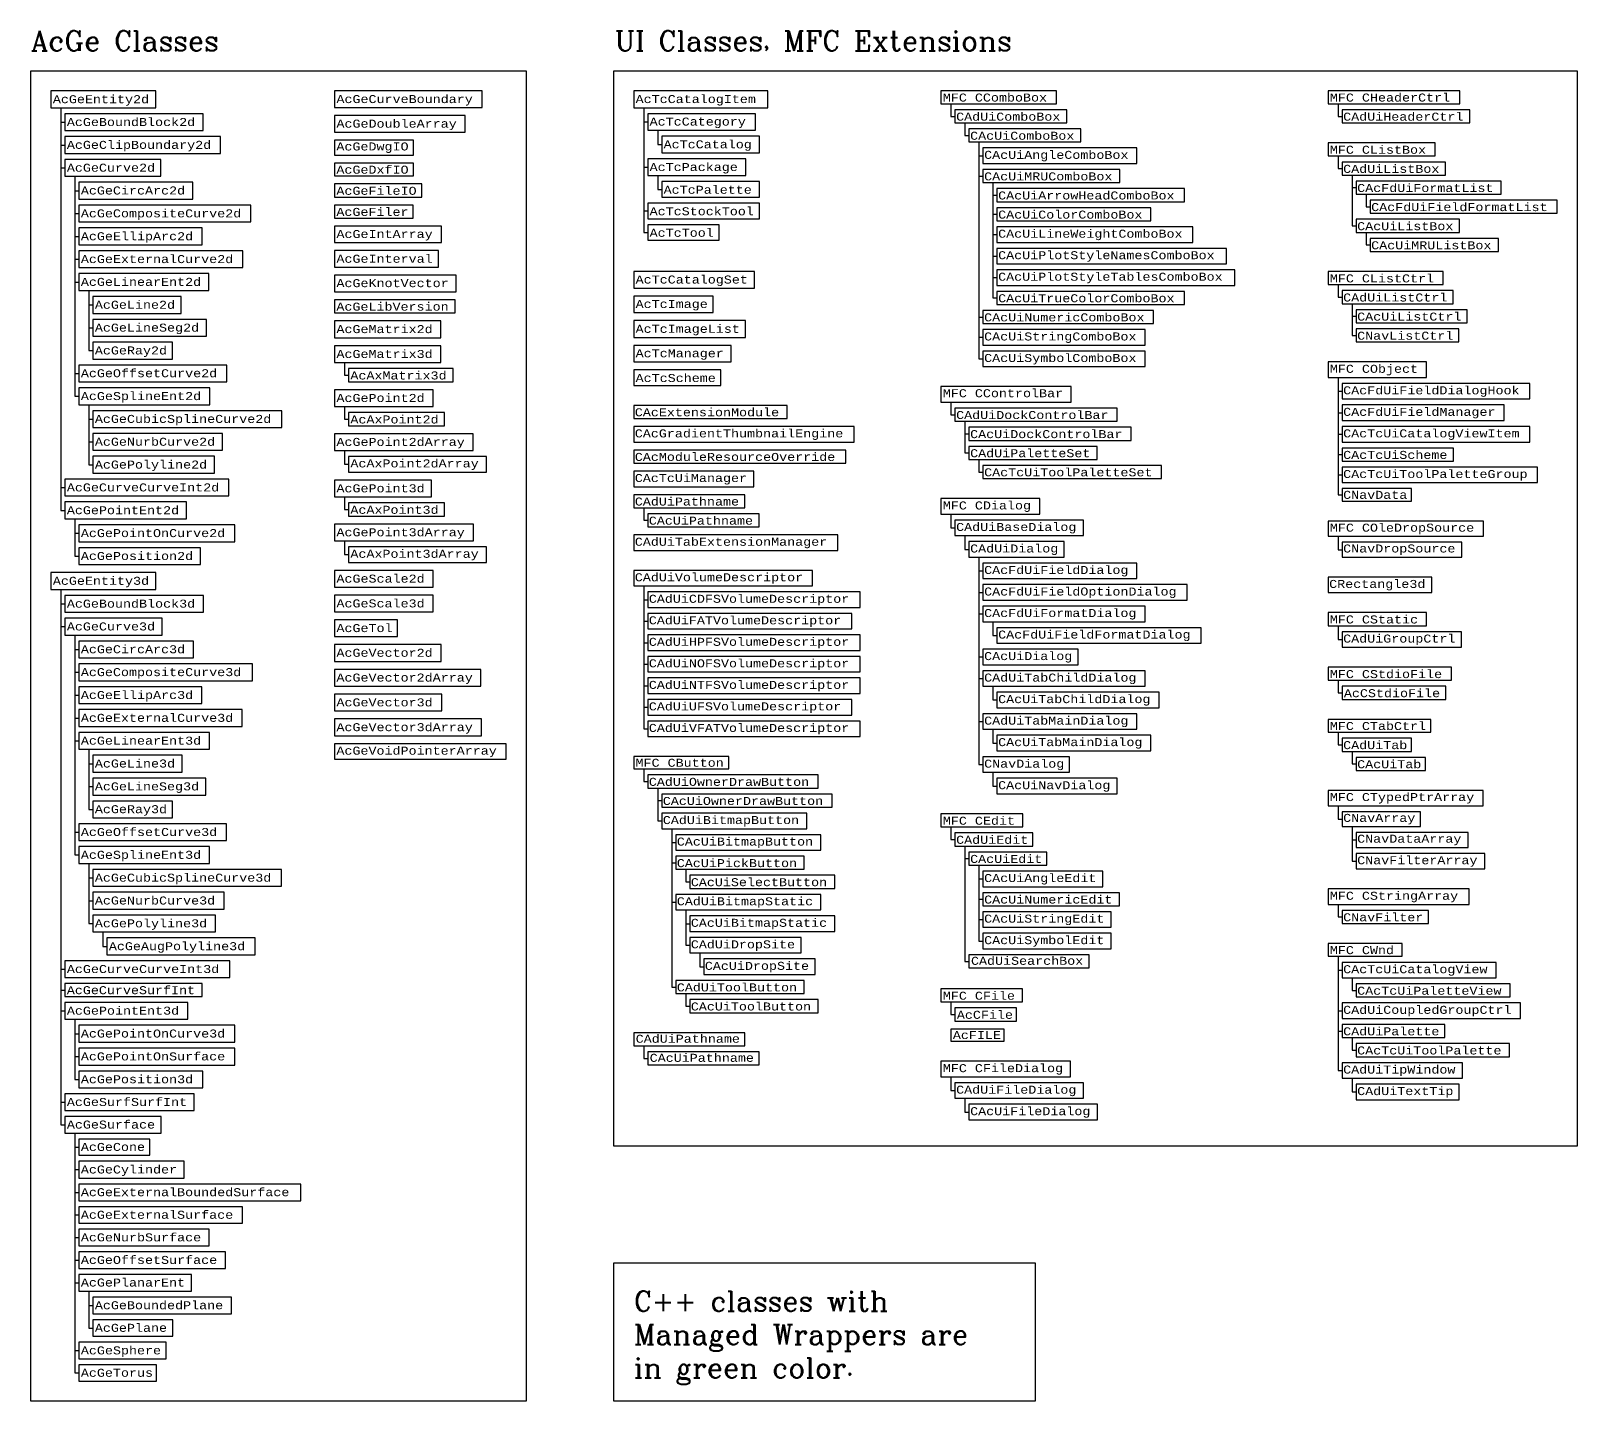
# Model space of a CAD drawing. Header units: inches. Extents: x 350 to 856, y -216 to 10.
# Drawn here: x 489.2 to 566.5, y -66.4 to 2.1 of the extents above; entities that cross this region are included whole.
import ezdxf

# ---------------------------------------------------------------- set-up
doc = ezdxf.new("R2010")
doc.units = ezdxf.units.IN
doc.header["$MEASUREMENT"] = 0
for name, color, linetype in [('Managed', 3, 'Continuous'), ('Raptor Unmanaged', 7, 'Continuous'), ('Unmanaged', 7, 'Continuous'), ('Unmanaged w Wrappers', 3, 'Continuous')]:
    doc.layers.add(name, color=color, linetype=linetype)
doc.styles.add('Headings', font='romanc.shx', dxfattribs={"height": 1})
doc.styles.add('Unmanaged', font='COUR.TTF', dxfattribs={"height": 0.2})

msp = doc.modelspace()

# ---------------------------------------------------------------- linework, layer by layer
for p, q in [((535.218, -1.54), (535.218, -2.168)), ((554.566, -1.54), (554.566, -2.168)), ((490.724, -1.743), (490.724, -21.862)), ((519.856, -1.736), (519.856, -7.97)), ((535.218, -2.168), (535.418, -2.168)), ((554.566, -2.168), (554.766, -2.168)), ((490.724, -2.462), (490.924, -2.462)), ((519.856, -2.448), (520.056, -2.448)), ((520.556, -2.861), (520.556, -3.579)), ((535.918, -2.495), (535.918, -3.122)), ((490.724, -3.603), (490.924, -3.603)), ((520.556, -3.579), (520.756, -3.579)), ((535.918, -3.122), (536.118, -3.122)), ((536.618, -3.45), (536.618, -14.288)), ((536.618, -4.137), (536.818, -4.137)), ((554.566, -4.15), (554.566, -4.777)), ((490.724, -4.743), (490.924, -4.743)), ((491.424, -5.163), (491.424, -16.156)), ((519.856, -4.715), (520.056, -4.715)), ((520.556, -5.132), (520.556, -5.82)), ((536.618, -5.152), (536.818, -5.152)), ((554.566, -4.777), (554.766, -4.777)), ((555.266, -5.104), (555.266, -7.641)), ((491.424, -5.884), (491.624, -5.884)), ((520.556, -5.82), (520.756, -5.82)), ((537.318, -5.48), (537.318, -11.243)), ((537.318, -6.107), (537.518, -6.107)), ((555.266, -5.732), (555.466, -5.732)), ((555.966, -6.059), (555.966, -6.687)), ((519.856, -6.895), (520.056, -6.895)), ((555.966, -6.687), (556.166, -6.687)), ((491.424, -7.027), (491.624, -7.027)), ((537.318, -7.062), (537.518, -7.062)), ((555.266, -7.641), (555.466, -7.641)), ((491.424, -8.17), (491.624, -8.17)), ((519.856, -7.97), (520.056, -7.97)), ((537.318, -8.077), (537.518, -8.077)), ((555.966, -7.969), (555.966, -8.596)), ((537.318, -9.152), (537.518, -9.152)), ((555.966, -8.596), (556.166, -8.596)), ((491.424, -9.31), (491.624, -9.31)), ((491.424, -10.451), (491.624, -10.451)), ((537.318, -10.228), (537.518, -10.228)), ((554.566, -10.578), (554.566, -11.205)), ((492.124, -10.872), (492.124, -13.877)), ((492.124, -11.594), (492.324, -11.594)), ((537.318, -11.243), (537.518, -11.243)), ((554.566, -11.205), (554.766, -11.205)), ((555.266, -11.533), (555.266, -13.115)), ((536.618, -12.197), (536.818, -12.197)), ((555.266, -12.16), (555.466, -12.16)), ((492.124, -12.736), (492.324, -12.736)), ((555.266, -13.115), (555.466, -13.115)), ((492.124, -13.877), (492.324, -13.877)), ((536.618, -13.212), (536.818, -13.212)), ((504.901, -14.475), (504.901, -15.102)), ((536.618, -14.288), (536.818, -14.288)), ((491.424, -15.016), (491.624, -15.016)), ((504.901, -15.102), (505.101, -15.102)), ((554.566, -15.217), (554.566, -21.084)), ((491.424, -16.156), (491.624, -16.156)), ((554.566, -15.905), (554.766, -15.905)), ((492.124, -16.578), (492.124, -19.581)), ((504.901, -16.672), (504.901, -17.299)), ((535.218, -16.451), (535.218, -17.078)), ((554.566, -16.981), (554.766, -16.981)), ((492.124, -17.299), (492.324, -17.299)), ((504.901, -17.299), (505.101, -17.299)), ((535.218, -17.078), (535.418, -17.078)), ((535.918, -17.406), (535.918, -18.988)), ((492.124, -18.44), (492.324, -18.44)), ((535.918, -18.033), (536.118, -18.033)), ((554.566, -18.056), (554.766, -18.056)), ((504.901, -18.87), (504.901, -19.557)), ((535.918, -18.988), (536.118, -18.988)), ((536.618, -19.315), (536.618, -19.942)), ((554.566, -19.071), (554.766, -19.071)), ((492.124, -19.581), (492.324, -19.581)), ((504.901, -19.557), (505.101, -19.557)), ((536.618, -19.942), (536.818, -19.942)), ((554.566, -20.086), (554.766, -20.086)), ((490.724, -20.721), (490.924, -20.721)), ((504.901, -21.188), (504.901, -21.815)), ((554.566, -21.084), (554.766, -21.084)), ((490.724, -21.862), (490.924, -21.862)), ((491.424, -22.283), (491.424, -24.147)), ((504.901, -21.815), (505.101, -21.815)), ((519.856, -21.729), (519.856, -22.357)), ((519.856, -22.357), (520.056, -22.357)), ((535.218, -22.045), (535.218, -22.733)), ((491.424, -23.005), (491.624, -23.005)), ((535.218, -22.733), (535.418, -22.733)), ((535.918, -23.121), (535.918, -23.808)), ((554.566, -23.155), (554.566, -23.826)), ((504.901, -23.385), (504.901, -24.073)), ((535.918, -23.808), (536.118, -23.808)), ((554.566, -23.826), (554.766, -23.826)), ((491.424, -24.147), (491.624, -24.147)), ((504.901, -24.073), (505.101, -24.073)), ((536.618, -24.196), (536.618, -34.562)), ((536.618, -24.884), (536.818, -24.884)), ((490.724, -25.811), (490.724, -52.563)), ((519.856, -25.635), (519.856, -32.775)), ((536.618, -25.959), (536.818, -25.959)), ((490.724, -26.531), (490.924, -26.531)), ((519.856, -26.323), (520.056, -26.323)), ((536.618, -27.034), (536.818, -27.034)), ((490.724, -27.669), (490.924, -27.669)), ((519.856, -27.398), (520.056, -27.398)), ((537.318, -27.422), (537.318, -28.11)), ((554.566, -27.622), (554.566, -28.31)), ((491.424, -28.089), (491.424, -39.082)), ((519.856, -28.473), (520.056, -28.473)), ((537.318, -28.11), (537.518, -28.11)), ((554.566, -28.31), (554.766, -28.31)), ((491.424, -28.81), (491.624, -28.81)), ((536.618, -29.185), (536.818, -29.185)), ((491.424, -29.953), (491.624, -29.953)), ((519.856, -29.549), (520.056, -29.549)), ((519.856, -30.624), (520.056, -30.624)), ((536.618, -30.261), (536.818, -30.261)), ((537.318, -30.648), (537.318, -31.336)), ((554.566, -30.353), (554.566, -30.98)), ((491.424, -31.096), (491.624, -31.096)), ((537.318, -31.336), (537.518, -31.336)), ((554.566, -30.98), (554.766, -30.98)), ((491.424, -32.236), (491.624, -32.236)), ((519.856, -31.699), (520.056, -31.699)), ((536.618, -32.411), (536.818, -32.411)), ((519.856, -32.775), (520.056, -32.775)), ((537.318, -32.799), (537.318, -33.487)), ((554.566, -32.948), (554.566, -33.575)), ((491.424, -33.377), (491.624, -33.377)), ((492.124, -33.798), (492.124, -36.803)), ((537.318, -33.487), (537.518, -33.487)), ((554.566, -33.575), (554.766, -33.575)), ((555.266, -33.902), (555.266, -34.53)), ((492.124, -34.52), (492.324, -34.52)), ((536.618, -34.562), (536.818, -34.562)), ((555.266, -34.53), (555.466, -34.53)), ((519.856, -34.783), (519.856, -35.41)), ((519.856, -35.41), (520.056, -35.41)), ((537.318, -34.95), (537.318, -35.637)), ((492.124, -35.662), (492.324, -35.662)), ((520.556, -35.738), (520.556, -37.38)), ((537.318, -35.637), (537.518, -35.637)), ((492.124, -36.803), (492.324, -36.803)), ((520.556, -36.365), (520.756, -36.365)), ((554.566, -36.618), (554.566, -37.289)), ((554.566, -36.618), (554.566, -37.289)), ((520.556, -37.38), (520.756, -37.38)), ((521.256, -37.768), (521.256, -45.682)), ((535.218, -37.68), (535.218, -38.307)), ((554.566, -37.289), (554.766, -37.289)), ((554.566, -37.289), (554.766, -37.289)), ((555.266, -37.659), (555.266, -39.388)), ((555.266, -37.659), (555.266, -39.388)), ((491.424, -37.942), (491.624, -37.942)), ((521.256, -38.456), (521.456, -38.456)), ((535.218, -38.307), (535.418, -38.307)), ((535.918, -38.635), (535.918, -44.397)), ((555.266, -38.33), (555.466, -38.33)), ((555.266, -38.33), (555.466, -38.33)), ((491.424, -39.082), (491.624, -39.082)), ((535.918, -39.262), (536.118, -39.262)), ((555.266, -39.388), (555.466, -39.388)), ((555.266, -39.388), (555.466, -39.388)), ((492.124, -39.504), (492.124, -42.506)), ((521.256, -39.471), (521.456, -39.471)), ((521.956, -39.798), (521.956, -40.425)), ((536.618, -39.589), (536.618, -43.382)), ((492.124, -40.225), (492.324, -40.225)), ((521.956, -40.425), (522.156, -40.425)), ((536.618, -40.277), (536.818, -40.277)), ((492.124, -41.366), (492.324, -41.366)), ((521.256, -41.44), (521.456, -41.44)), ((536.618, -41.292), (536.818, -41.292)), ((554.566, -41.551), (554.566, -42.178)), ((492.124, -42.506), (492.324, -42.506)), ((521.956, -41.828), (521.956, -43.591)), ((536.618, -42.307), (536.818, -42.307)), ((554.566, -42.178), (554.766, -42.178)), ((492.824, -42.928), (492.824, -43.649)), ((521.956, -42.516), (522.156, -42.516)), ((492.824, -43.649), (493.024, -43.649)), ((521.956, -43.591), (522.156, -43.591)), ((522.656, -43.979), (522.656, -44.666)), ((536.618, -43.382), (536.818, -43.382)), ((490.724, -44.79), (490.924, -44.79)), ((522.656, -44.666), (522.856, -44.666)), ((535.918, -44.397), (536.118, -44.397)), ((554.566, -44.146), (554.566, -49.849)), ((554.566, -44.834), (554.766, -44.834)), ((555.266, -45.222), (555.266, -45.849)), ((490.724, -45.829), (490.924, -45.829)), ((521.256, -45.682), (521.456, -45.682)), ((521.956, -46.009), (521.956, -46.636)), ((555.266, -45.849), (555.466, -45.849)), ((490.724, -46.871), (490.924, -46.871)), ((521.956, -46.636), (522.156, -46.636)), ((535.218, -46.425), (535.218, -47.052)), ((535.218, -47.052), (535.418, -47.052)), ((554.566, -46.864), (554.766, -46.864)), ((491.424, -47.292), (491.424, -50.299)), ((554.566, -47.879), (554.766, -47.879)), ((491.424, -48.014), (491.624, -48.014)), ((519.856, -48.618), (519.856, -49.246)), ((555.266, -48.206), (555.266, -48.834)), ((491.424, -49.156), (491.624, -49.156)), ((519.856, -49.246), (520.056, -49.246)), ((555.266, -48.834), (555.466, -48.834)), ((535.218, -50.166), (535.218, -50.854)), ((554.566, -49.849), (554.766, -49.849)), ((555.266, -50.236), (555.266, -50.924)), ((491.424, -50.299), (491.624, -50.299)), ((535.218, -50.854), (535.418, -50.854)), ((555.266, -50.924), (555.466, -50.924)), ((490.724, -51.435), (490.924, -51.435)), ((535.918, -51.242), (535.918, -51.929)), ((535.918, -51.929), (536.118, -51.929)), ((490.724, -52.563), (490.924, -52.563)), ((491.424, -52.977), (491.424, -64.967)), ((491.424, -53.682), (491.624, -53.682)), ((491.424, -54.807), (491.624, -54.807)), ((491.424, -55.943), (491.624, -55.943)), ((491.424, -57.071), (491.624, -57.071)), ((491.424, -58.199), (491.624, -58.199)), ((491.424, -59.328), (491.624, -59.328)), ((491.424, -60.46), (491.624, -60.46)), ((492.124, -60.878), (492.124, -62.72)), ((492.124, -61.592), (492.324, -61.592)), ((492.124, -62.72), (492.324, -62.72)), ((491.424, -63.849), (491.624, -63.849)), ((491.424, -64.967), (491.624, -64.967))]:
    msp.add_line(p, q)
for points in [[(489.224, 0.1), (513.98, 0.1), (513.98, -66.371), (489.224, -66.371)], [(518.356, 0.1), (566.517, 0.1), (566.517, -53.63), (518.356, -53.63)], [(490.224, -0.9), (490.224, -1.743), (495.463, -1.743), (495.463, -0.9)], [(504.401, -0.9), (504.401, -1.728), (511.776, -1.728), (511.776, -0.9)], [(519.356, -0.9), (519.356, -1.736), (526.06, -1.736), (526.06, -0.9)], [(534.718, -0.9), (534.718, -1.54), (540.499, -1.54), (540.499, -0.9)], [(554.066, -0.9), (554.066, -1.54), (560.658, -1.54), (560.658, -0.9)], [(490.924, -2.043), (490.924, -2.881), (497.84, -2.881), (497.84, -2.043)], [(504.401, -2.128), (504.401, -2.964), (510.93, -2.964), (510.93, -2.128)], [(520.056, -2.036), (520.056, -2.861), (525.45, -2.861), (525.45, -2.036)], [(535.418, -1.84), (535.418, -2.495), (541.003, -2.495), (541.003, -1.84)], [(554.766, -1.84), (554.766, -2.495), (561.162, -2.495), (561.162, -1.84)], [(536.118, -2.795), (536.118, -3.45), (541.703, -3.45), (541.703, -2.795)], [(490.924, -3.181), (490.924, -4.024), (498.707, -4.024), (498.707, -3.181)], [(504.401, -3.364), (504.401, -4.105), (508.342, -4.105), (508.342, -3.364)], [(520.756, -3.161), (520.756, -3.997), (525.638, -3.997), (525.638, -3.161)], [(536.818, -3.75), (536.818, -4.525), (544.504, -4.525), (544.504, -3.75)], [(554.066, -3.495), (554.066, -4.15), (559.427, -4.15), (559.427, -3.495)], [(490.924, -4.324), (490.924, -5.163), (495.717, -5.163), (495.717, -4.324)], [(504.401, -4.505), (504.401, -5.145), (508.342, -5.145), (508.342, -4.505)], [(520.056, -4.297), (520.056, -5.132), (524.963, -5.132), (524.963, -4.297)], [(554.766, -4.45), (554.766, -5.104), (559.931, -5.104), (559.931, -4.45)], [(536.818, -4.825), (536.818, -5.48), (543.663, -5.48), (543.663, -4.825)], [(555.466, -5.404), (555.466, -6.059), (562.716, -6.059), (562.716, -5.404)], [(491.624, -5.463), (491.624, -6.305), (497.323, -6.305), (497.323, -5.463)], [(504.401, -5.545), (504.401, -6.2), (508.762, -6.2), (508.762, -5.545)], [(520.756, -5.432), (520.756, -6.208), (525.638, -6.208), (525.638, -5.432)], [(537.518, -5.78), (537.518, -6.435), (546.884, -6.435), (546.884, -5.78)], [(491.624, -6.605), (491.624, -7.448), (500.218, -7.448), (500.218, -6.605)], [(504.401, -6.6), (504.401, -7.255), (508.337, -7.255), (508.337, -6.6)], [(520.056, -6.508), (520.056, -7.283), (525.638, -7.283), (525.638, -6.508)], [(537.518, -6.735), (537.518, -7.389), (545.204, -7.389), (545.204, -6.735)], [(556.166, -6.359), (556.166, -7.014), (565.517, -7.014), (565.517, -6.359)], [(504.401, -7.655), (504.401, -8.481), (509.746, -8.481), (509.746, -7.655)], [(520.056, -7.583), (520.056, -8.358), (523.628, -8.358), (523.628, -7.583)], [(537.518, -7.689), (537.518, -8.465), (547.305, -8.465), (547.305, -7.689)], [(555.466, -7.314), (555.466, -7.969), (560.631, -7.969), (560.631, -7.314)], [(491.624, -7.748), (491.624, -8.591), (497.777, -8.591), (497.777, -7.748)], [(556.166, -8.269), (556.166, -8.923), (562.592, -8.923), (562.592, -8.269)], [(491.624, -8.891), (491.624, -9.73), (499.816, -9.73), (499.816, -8.891)], [(504.401, -8.881), (504.401, -9.709), (509.602, -9.709), (509.602, -8.881)], [(537.518, -8.765), (537.518, -9.54), (548.985, -9.54), (548.985, -8.765)], [(491.624, -10.03), (491.624, -10.872), (498.117, -10.872), (498.117, -10.03)], [(519.356, -9.919), (519.356, -10.755), (525.391, -10.755), (525.391, -9.919)], [(537.518, -9.84), (537.518, -10.615), (549.405, -10.615), (549.405, -9.84)], [(554.066, -9.923), (554.066, -10.578), (559.818, -10.578), (559.818, -9.923)], [(504.401, -10.109), (504.401, -10.935), (510.479, -10.935), (510.479, -10.109)], [(492.324, -11.172), (492.324, -12.015), (496.735, -12.015), (496.735, -11.172)], [(504.401, -11.335), (504.401, -11.989), (510.437, -11.989), (510.437, -11.335)], [(519.356, -11.155), (519.356, -11.976), (523.335, -11.976), (523.335, -11.155)], [(537.518, -10.915), (537.518, -11.57), (546.884, -11.57), (546.884, -10.915)], [(554.766, -10.878), (554.766, -11.533), (560.322, -11.533), (560.322, -10.878)], [(492.324, -12.315), (492.324, -13.158), (498.005, -13.158), (498.005, -12.315)], [(536.818, -11.87), (536.818, -12.525), (545.344, -12.525), (545.344, -11.87)], [(555.466, -11.833), (555.466, -12.487), (561.022, -12.487), (561.022, -11.833)], [(504.401, -12.389), (504.401, -13.232), (509.724, -13.232), (509.724, -12.389)], [(519.356, -12.376), (519.356, -13.218), (524.953, -13.218), (524.953, -12.376)], [(536.818, -12.825), (536.818, -13.6), (544.924, -13.6), (544.924, -12.825)], [(555.466, -12.787), (555.466, -13.442), (560.602, -13.442), (560.602, -12.787)], [(492.324, -13.458), (492.324, -14.296), (496.295, -14.296), (496.295, -13.458)], [(504.401, -13.632), (504.401, -14.475), (509.724, -14.475), (509.724, -13.632)], [(519.356, -13.618), (519.356, -14.439), (524.222, -14.439), (524.222, -13.618)], [(536.818, -13.9), (536.818, -14.676), (544.924, -14.676), (544.924, -13.9)], [(491.624, -14.596), (491.624, -15.435), (499.011, -15.435), (499.011, -14.596)], [(554.066, -14.442), (554.066, -15.217), (558.991, -15.217), (558.991, -14.442)], [(505.101, -14.775), (505.101, -15.429), (510.326, -15.429), (510.326, -14.775)], [(519.356, -14.839), (519.356, -15.615), (523.72, -15.615), (523.72, -14.839)], [(491.624, -15.735), (491.624, -16.578), (498.171, -16.578), (498.171, -15.735)], [(504.401, -15.829), (504.401, -16.672), (509.328, -16.672), (509.328, -15.829)], [(534.718, -15.676), (534.718, -16.451), (541.227, -16.451), (541.227, -15.676)], [(554.766, -15.517), (554.766, -16.293), (564.147, -16.293), (564.147, -15.517)], [(492.324, -16.878), (492.324, -17.721), (501.774, -17.721), (501.774, -16.878)], [(505.101, -16.972), (505.101, -17.627), (509.905, -17.627), (509.905, -16.972)], [(519.356, -16.615), (519.356, -17.269), (527.021, -17.269), (527.021, -16.615)], [(535.418, -16.751), (535.418, -17.406), (543.518, -17.406), (543.518, -16.751)], [(554.766, -16.593), (554.766, -17.368), (562.867, -17.368), (562.867, -16.593)], [(519.356, -17.669), (519.356, -18.445), (530.383, -18.445), (530.383, -17.669)], [(536.118, -17.706), (536.118, -18.36), (544.218, -18.36), (544.218, -17.706)], [(554.766, -17.668), (554.766, -18.444), (564.162, -18.444), (564.162, -17.668)], [(492.324, -18.021), (492.324, -18.859), (498.806, -18.859), (498.806, -18.021)], [(504.401, -18.027), (504.401, -18.87), (511.337, -18.87), (511.337, -18.027)], [(492.324, -19.159), (492.324, -20.002), (498.406, -20.002), (498.406, -19.159)], [(505.101, -19.17), (505.101, -19.945), (512, -19.945), (512, -19.17)], [(519.356, -18.845), (519.356, -19.499), (529.963, -19.499), (529.963, -18.845)], [(536.118, -18.66), (536.118, -19.315), (542.527, -19.315), (542.527, -18.66)], [(554.766, -18.744), (554.766, -19.398), (560.331, -19.398), (560.331, -18.744)], [(519.356, -19.899), (519.356, -20.675), (525.355, -20.675), (525.355, -19.899)], [(536.818, -19.615), (536.818, -20.27), (545.748, -20.27), (545.748, -19.615)], [(554.766, -19.698), (554.766, -20.474), (564.546, -20.474), (564.546, -19.698)], [(490.924, -20.302), (490.924, -21.141), (499.115, -21.141), (499.115, -20.302)], [(504.401, -20.345), (504.401, -21.188), (509.257, -21.188), (509.257, -20.345)], [(554.766, -20.774), (554.766, -21.394), (558.243, -21.394), (558.243, -20.774)], [(490.924, -21.441), (490.924, -22.283), (497.005, -22.283), (497.005, -21.441)], [(505.101, -21.488), (505.101, -22.142), (509.905, -22.142), (509.905, -21.488)], [(519.356, -21.075), (519.356, -21.729), (524.921, -21.729), (524.921, -21.075)], [(534.718, -21.27), (534.718, -22.045), (539.666, -22.045), (539.666, -21.27)], [(520.056, -22.029), (520.056, -22.684), (525.621, -22.684), (525.621, -22.029)], [(535.418, -22.345), (535.418, -23.121), (541.85, -23.121), (541.85, -22.345)], [(554.066, -22.394), (554.066, -23.155), (561.831, -23.155), (561.831, -22.394)], [(491.624, -22.583), (491.624, -23.426), (499.423, -23.426), (499.423, -22.583)], [(504.401, -22.542), (504.401, -23.385), (511.343, -23.385), (511.343, -22.542)], [(519.356, -23.084), (519.356, -23.859), (529.557, -23.859), (529.557, -23.084)], [(491.624, -23.726), (491.624, -24.569), (497.696, -24.569), (497.696, -23.726)], [(505.101, -23.685), (505.101, -24.461), (512, -24.461), (512, -23.685)], [(536.118, -23.421), (536.118, -24.196), (540.869, -24.196), (540.869, -23.421)], [(554.766, -23.455), (554.766, -24.196), (560.751, -24.196), (560.751, -23.455)], [(536.818, -24.496), (536.818, -25.271), (544.511, -25.271), (544.511, -24.496)], [(490.224, -24.969), (490.224, -25.811), (495.466, -25.811), (495.466, -24.969)], [(504.401, -24.861), (504.401, -25.699), (509.333, -25.699), (509.333, -24.861)], [(519.356, -24.859), (519.356, -25.635), (528.297, -25.635), (528.297, -24.859)], [(554.066, -25.196), (554.066, -25.968), (559.253, -25.968), (559.253, -25.196)], [(490.924, -26.111), (490.924, -26.95), (497.854, -26.95), (497.854, -26.111)], [(504.401, -26.099), (504.401, -26.938), (509.333, -26.938), (509.333, -26.099)], [(520.056, -25.935), (520.056, -26.71), (530.677, -26.71), (530.677, -25.935)], [(536.818, -25.571), (536.818, -26.347), (547.032, -26.347), (547.032, -25.571)], [(520.056, -27.01), (520.056, -27.786), (530.257, -27.786), (530.257, -27.01)], [(536.818, -26.647), (536.818, -27.422), (544.931, -27.422), (544.931, -26.647)], [(554.066, -26.968), (554.066, -27.622), (558.996, -27.622), (558.996, -26.968)], [(490.924, -27.25), (490.924, -28.089), (495.782, -28.089), (495.782, -27.25)], [(504.401, -27.338), (504.401, -28.166), (507.557, -28.166), (507.557, -27.338)], [(537.518, -27.722), (537.518, -28.497), (547.732, -28.497), (547.732, -27.722)], [(491.624, -28.389), (491.624, -29.231), (497.35, -29.231), (497.35, -28.389)], [(504.401, -28.566), (504.401, -29.405), (509.738, -29.405), (509.738, -28.566)], [(520.056, -28.086), (520.056, -28.861), (530.677, -28.861), (530.677, -28.086)], [(554.766, -27.922), (554.766, -28.698), (560.742, -28.698), (560.742, -27.922)], [(520.056, -29.161), (520.056, -29.936), (530.677, -29.936), (530.677, -29.161)], [(536.818, -28.797), (536.818, -29.573), (541.569, -29.573), (541.569, -28.797)], [(491.624, -29.531), (491.624, -30.374), (500.3, -30.374), (500.3, -29.531)], [(504.401, -29.805), (504.401, -30.645), (511.712, -30.645), (511.712, -29.805)], [(536.818, -29.873), (536.818, -30.648), (544.931, -30.648), (544.931, -29.873)], [(554.066, -29.698), (554.066, -30.353), (560.247, -30.353), (560.247, -29.698)], [(491.624, -30.674), (491.624, -31.517), (497.771, -31.517), (497.771, -30.674)], [(520.056, -30.236), (520.056, -31.012), (530.677, -31.012), (530.677, -30.236)], [(554.766, -30.653), (554.766, -31.307), (559.948, -31.307), (559.948, -30.653)], [(504.401, -31.045), (504.401, -31.884), (509.768, -31.884), (509.768, -31.045)], [(520.056, -31.312), (520.056, -32.087), (530.257, -32.087), (530.257, -31.312)], [(537.518, -30.948), (537.518, -31.724), (545.631, -31.724), (545.631, -30.948)], [(491.624, -31.817), (491.624, -32.656), (499.788, -32.656), (499.788, -31.817)], [(504.401, -32.284), (504.401, -33.125), (511.741, -33.125), (511.741, -32.284)], [(520.056, -32.387), (520.056, -33.163), (530.677, -33.163), (530.677, -32.387)], [(536.818, -32.024), (536.818, -32.799), (544.511, -32.799), (544.511, -32.024)], [(554.066, -32.307), (554.066, -32.948), (559.213, -32.948), (559.213, -32.307)], [(491.624, -32.956), (491.624, -33.798), (498.154, -33.798), (498.154, -32.956)], [(537.518, -33.099), (537.518, -33.874), (545.211, -33.874), (545.211, -33.099)], [(504.401, -33.525), (504.401, -34.3), (512.98, -34.3), (512.98, -33.525)], [(554.766, -33.248), (554.766, -33.902), (558.244, -33.902), (558.244, -33.248)], [(492.324, -34.098), (492.324, -34.941), (496.781, -34.941), (496.781, -34.098)], [(519.356, -34.163), (519.356, -34.783), (524.105, -34.783), (524.105, -34.163)], [(536.818, -34.174), (536.818, -34.95), (541.149, -34.95), (541.149, -34.174)], [(555.466, -34.202), (555.466, -34.857), (558.944, -34.857), (558.944, -34.202)], [(492.324, -35.241), (492.324, -36.084), (497.976, -36.084), (497.976, -35.241)], [(520.056, -35.083), (520.056, -35.738), (528.575, -35.738), (528.575, -35.083)], [(537.518, -35.25), (537.518, -36.025), (543.53, -36.025), (543.53, -35.25)], [(520.756, -36.038), (520.756, -36.692), (529.275, -36.692), (529.275, -36.038)], [(554.066, -35.857), (554.066, -36.618), (561.818, -36.618), (561.818, -35.857)], [(554.066, -35.857), (554.066, -36.618), (561.818, -36.618), (561.818, -35.857)], [(492.324, -36.384), (492.324, -37.222), (496.296, -37.222), (496.296, -36.384)], [(520.756, -36.992), (520.756, -37.768), (528.015, -37.768), (528.015, -36.992)], [(534.718, -37.025), (534.718, -37.68), (538.802, -37.68), (538.802, -37.025)], [(554.766, -36.918), (554.766, -37.659), (558.686, -37.659), (558.686, -36.918)], [(554.766, -36.918), (554.766, -37.659), (558.686, -37.659), (558.686, -36.918)], [(491.624, -37.522), (491.624, -38.361), (499.003, -38.361), (499.003, -37.522)], [(521.456, -38.068), (521.456, -38.843), (528.715, -38.843), (528.715, -38.068)], [(535.418, -37.98), (535.418, -38.635), (539.306, -38.635), (539.306, -37.98)], [(555.466, -37.959), (555.466, -38.7), (561.067, -38.7), (561.067, -37.959)], [(555.466, -37.959), (555.466, -38.7), (561.067, -38.7), (561.067, -37.959)], [(491.624, -38.661), (491.624, -39.504), (498.145, -39.504), (498.145, -38.661)], [(521.456, -39.143), (521.456, -39.798), (527.875, -39.798), (527.875, -39.143)], [(536.118, -38.935), (536.118, -39.589), (540.006, -39.589), (540.006, -38.935)], [(555.466, -39), (555.466, -39.776), (561.907, -39.776), (561.907, -39)], [(555.466, -39), (555.466, -39.776), (561.907, -39.776), (561.907, -39)], [(492.324, -39.804), (492.324, -40.646), (501.758, -40.646), (501.758, -39.804)], [(522.156, -40.098), (522.156, -40.753), (529.415, -40.753), (529.415, -40.098)], [(536.818, -39.889), (536.818, -40.665), (542.807, -40.665), (542.807, -39.889)], [(492.324, -40.946), (492.324, -41.785), (498.883, -41.785), (498.883, -40.946)], [(536.818, -40.965), (536.818, -41.619), (543.647, -41.619), (543.647, -40.965)], [(554.066, -40.776), (554.066, -41.551), (561.124, -41.551), (561.124, -40.776)], [(521.456, -41.053), (521.456, -41.828), (528.711, -41.828), (528.711, -41.053)], [(492.324, -42.085), (492.324, -42.928), (498.444, -42.928), (498.444, -42.085)], [(522.156, -42.128), (522.156, -42.903), (529.411, -42.903), (529.411, -42.128)], [(536.818, -41.919), (536.818, -42.695), (543.227, -42.695), (543.227, -41.919)], [(554.766, -41.851), (554.766, -42.506), (559.085, -42.506), (559.085, -41.851)], [(493.024, -43.228), (493.024, -44.071), (500.442, -44.071), (500.442, -43.228)], [(522.156, -43.203), (522.156, -43.979), (527.721, -43.979), (527.721, -43.203)], [(536.818, -42.995), (536.818, -43.77), (543.227, -43.77), (543.227, -42.995)], [(554.066, -43.506), (554.066, -44.146), (557.769, -44.146), (557.769, -43.506)], [(490.924, -44.371), (490.924, -45.209), (499.172, -45.209), (499.172, -44.371)], [(522.856, -44.279), (522.856, -45.054), (528.421, -45.054), (528.421, -44.279)], [(536.118, -44.07), (536.118, -44.725), (542.123, -44.725), (542.123, -44.07)], [(554.766, -44.446), (554.766, -45.222), (562.466, -45.222), (562.466, -44.446)], [(490.924, -45.509), (490.924, -46.15), (497.791, -46.15), (497.791, -45.509)], [(521.456, -45.354), (521.456, -46.009), (527.875, -46.009), (527.875, -45.354)], [(555.466, -45.522), (555.466, -46.176), (563.166, -46.176), (563.166, -45.522)], [(522.156, -46.309), (522.156, -46.964), (528.575, -46.964), (528.575, -46.309)], [(534.718, -45.77), (534.718, -46.425), (538.798, -46.425), (538.798, -45.77)], [(490.924, -46.45), (490.924, -47.292), (497.07, -47.292), (497.07, -46.45)], [(535.418, -46.725), (535.418, -47.379), (538.499, -47.379), (538.499, -46.725)], [(554.766, -46.476), (554.766, -47.252), (563.683, -47.252), (563.683, -46.476)], [(491.624, -47.592), (491.624, -48.435), (499.422, -48.435), (499.422, -47.592)], [(535.218, -47.779), (535.218, -48.391), (537.879, -48.391), (537.879, -47.779)], [(554.766, -47.552), (554.766, -48.206), (559.911, -48.206), (559.911, -47.552)], [(519.356, -47.964), (519.356, -48.618), (524.921, -48.618), (524.921, -47.964)], [(555.466, -48.506), (555.466, -49.161), (563.132, -49.161), (563.132, -48.506)], [(491.624, -48.735), (491.624, -49.578), (499.413, -49.578), (499.413, -48.735)], [(520.056, -48.918), (520.056, -49.573), (525.621, -49.573), (525.621, -48.918)], [(534.718, -49.391), (534.718, -50.166), (541.197, -50.166), (541.197, -49.391)], [(554.766, -49.461), (554.766, -50.236), (560.786, -50.236), (560.786, -49.461)], [(491.624, -49.878), (491.624, -50.721), (497.826, -50.721), (497.826, -49.878)], [(535.418, -50.466), (535.418, -51.242), (541.85, -51.242), (541.85, -50.466)], [(555.466, -50.536), (555.466, -51.312), (560.625, -51.312), (560.625, -50.536)], [(490.924, -51.021), (490.924, -51.849), (497.387, -51.849), (497.387, -51.021)], [(536.118, -51.542), (536.118, -52.317), (542.55, -52.317), (542.55, -51.542)], [(490.924, -52.149), (490.924, -52.977), (495.734, -52.977), (495.734, -52.149)], [(491.624, -53.277), (491.624, -54.086), (495.164, -54.086), (495.164, -53.277)], [(491.624, -54.386), (491.624, -55.229), (496.891, -55.229), (496.891, -54.386)], [(491.624, -55.529), (491.624, -56.357), (502.71, -56.357), (502.71, -55.529)], [(491.624, -56.657), (491.624, -57.485), (499.797, -57.485), (499.797, -56.657)], [(491.624, -57.785), (491.624, -58.614), (498.136, -58.614), (498.136, -57.785)], [(491.624, -58.914), (491.624, -59.742), (498.957, -59.742), (498.957, -58.914)], [(518.356, -59.468), (539.431, -59.468), (539.431, -66.371), (518.356, -66.371)], [(491.624, -60.042), (491.624, -60.878), (497.248, -60.878), (497.248, -60.042)], [(492.324, -61.178), (492.324, -62.006), (499.255, -62.006), (499.255, -61.178)], [(492.324, -62.306), (492.324, -63.134), (496.313, -63.134), (496.313, -62.306)], [(491.624, -63.434), (491.624, -64.263), (495.987, -64.263), (495.987, -63.434)], [(491.624, -64.563), (491.624, -65.371), (495.51, -65.371), (495.51, -64.563)]]:
    msp.add_lwpolyline(points, close=True)

# ---------------------------------------------------------------- texts
at = {"color": 7, "char_height": 1, "attachment_point": 1, "style": 'Headings'}
for s, insert, width in [('AcGe Classes', (489.224, 2.1), 27.18177), ('UI Classes, MFC Extensions', (518.406, 2.1), 47.11058)]:
    msp.add_mtext(s, dxfattribs=dict(at, insert=insert, width=width))
at = {"layer": 'Managed', "insert": (519.366, -60.879), "char_height": 1, "width": 18.80992, "attachment_point": 1, "style": 'Headings'}
msp.add_mtext('C++ classes with Managed Wrappers are in green color.', dxfattribs=at)
at = {"layer": 'Raptor Unmanaged', "char_height": 0.4, "attachment_point": 1}
for s, insert in [('{\\Fcourier new;CAdUiSearchBox}', (536.218, -44.17)), ('{\\Fcourier new;CAdUiPathname}', (519.456, -48.064)), ('{\\Fcourier new;CAcUiPathname}', (520.156, -49.018))]:
    msp.add_mtext(s, dxfattribs=dict(at, insert=insert))
at = {"layer": 'Unmanaged', "style": 'Unmanaged'}
for s, p in [('MFC CComboBox', (534.81, -1.429)), ('MFC CHeaderCtrl', (554.158, -1.429)), ('CAdUiComboBox', (535.475, -2.384)), ('CAdUiHeaderCtrl', (554.823, -2.384)), ('CAcUiComboBox', (536.175, -3.338)), ('AcGeDwgIO', (504.495, -3.873)), ('CAcUiAngleComboBox', (536.875, -4.293)), ('MFC CListBox', (554.158, -4.038)), ('AcGeDxfIO', (504.495, -5.034)), ('CAdUiListBox', (554.823, -4.993)), ('CAcUiMRUComboBox', (536.875, -5.369)), ('AcGeFileIO', (504.495, -6.089)), ('CAcUiArrowHeadComboBox', (537.575, -6.323)), ('CAcFdUiFormatList', (555.523, -5.948)), ('AcGeFiler', (504.495, -7.144)), ('CAcUiColorComboBox', (537.575, -7.278)), ('CAcFdUiFieldFormatList', (556.223, -6.903)), ('CAcUiListBox', (555.523, -7.857)), ('CAcUiLineWeightComboBox', (537.575, -8.233)), ('CAcUiMRUListBox', (556.223, -8.812)), ('CAcUiPlotStyleNamesComboBox', (537.575, -9.308)), ('CAcUiPlotStyleTablesComboBox', (537.575, -10.383)), ('MFC CListCtrl', (554.158, -10.467)), ('AcGeLibVersion', (504.495, -11.878)), ('CAcUiTrueColorComboBox', (537.575, -11.459)), ('CAdUiListCtrl', (554.823, -11.421)), ('CAcUiNumericComboBox', (536.875, -12.414)), ('CAcUiListCtrl', (555.523, -12.376)), ('CAcUiStringComboBox', (536.875, -13.368)), ('CNavListCtrl', (555.523, -13.331)), ('CAcUiSymbolComboBox', (536.875, -14.444)), ('MFC CObject', (554.158, -14.985)), ('AcAxMatrix3d', (505.195, -15.318)), ('CAcFdUiFieldDialogHook', (554.823, -16.061)), ('CAcExtensionModule', (519.412, -17.158)), ('CAcFdUiFieldManager', (554.823, -17.136)), ('AcAxPoint2d', (505.195, -17.516)), ('CAcGradientThumbnailEngine', (519.412, -18.213)), ('CAcTcUiCatalogViewItem', (554.823, -18.212)), ('AcAxPoint2dArray', (505.195, -19.713)), ('CAcModuleResourceOverride', (519.412, -19.388)), ('CAcTcUiScheme', (554.823, -19.287)), ('CAcTcUiManager', (519.412, -20.443)), ('CAcTcUiToolPaletteGroup', (554.823, -20.242)), ('AcAxPoint3d', (505.195, -22.031)), ('CAdUiPathname', (519.412, -21.618)), ('MFC CDialog', (534.81, -21.813)), ('CNavData', (554.823, -21.283)), ('CAcUiPathname', (520.112, -22.573)), ('CAdUiTabExtensionManager', (519.412, -23.628)), ('CAdUiBaseDialog', (535.475, -22.889)), ('MFC COleDropSource', (554.158, -22.923)), ('AcAxPoint3dArray', (505.195, -24.229)), ('CAdUiDialog', (536.175, -23.964)), ('CNavDropSource', (554.823, -23.964)), ('CAcFdUiFieldDialog', (536.875, -25.039)), ('CAdUiVolumeDescriptor', (519.412, -25.403)), ('CRectangle3d', (554.123, -25.736)), ('CAdUiCDFSVolumeDescriptor', (520.112, -26.478)), ('CAcFdUiFieldOptionDialog', (536.875, -26.115)), ('CAcFdUiFormatDialog', (536.875, -27.19)), ('CAdUiFATVolumeDescriptor', (520.112, -27.554)), ('MFC CStatic', (554.158, -27.511)), ('CAdUiHPFSVolumeDescriptor', (520.112, -28.629)), ('CAcFdUiFieldFormatDialog', (537.575, -28.265)), ('CAdUiGroupCtrl', (554.823, -28.466)), ('CAdUiNOFSVolumeDescriptor', (520.112, -29.704)), ('CAcUiDialog', (536.875, -29.341)), ('CAdUiTabChildDialog', (536.875, -30.416)), ('MFC CStdioFile', (554.158, -30.241)), ('CAdUiNTFSVolumeDescriptor', (520.112, -30.78)), ('AcCStdioFile', (554.86, -31.196)), ('CAdUiUFSVolumeDescriptor', (520.112, -31.855)), ('CAcUiTabChildDialog', (537.575, -31.492)), ('CAdUiTabMainDialog', (536.875, -32.567)), ('MFC CTabCtrl', (554.158, -32.836)), ('CAdUiVFATVolumeDescriptor', (520.112, -32.931)), ('CAcUiTabMainDialog', (537.575, -33.642)), ('AcGeVoidPointerArray', (504.495, -34.068)), ('CAdUiTab', (554.823, -33.791)), ('MFC CButton', (519.448, -34.672)), ('CNavDialog', (536.875, -34.718)), ('CAcUiTab', (555.523, -34.746)), ('CAdUiOwnerDrawButton', (520.112, -35.626)), ('CAcUiNavDialog', (537.575, -35.793)), ('CAcUiOwnerDrawButton', (520.812, -36.581)), ('MFC CTypedPtrArray', (554.158, -36.386)), ('CAdUiBitmapButton', (520.812, -37.536)), ('CNavArray', (554.823, -37.427)), ('CNavArray', (554.823, -37.427)), ('MFC CEdit', (534.81, -37.569)), ('CAcUiBitmapButton', (521.512, -38.611)), ('CAdUiEdit', (535.475, -38.523)), ('CNavDataArray', (555.523, -38.468)), ('CNavDataArray', (555.523, -38.468)), ('CAcUiPickButton', (521.512, -39.687)), ('CAcUiEdit', (536.175, -39.478)), ('CNavFilterArray', (555.523, -39.544)), ('CNavFilterArray', (555.523, -39.544)), ('CAcUiAngleEdit', (536.875, -40.433)), ('CAcUiSelectButton', (522.212, -40.641)), ('MFC CStringArray', (554.158, -41.319)), ('CAdUiBitmapStatic', (521.512, -41.596)), ('CAcUiNumericEdit', (536.875, -41.508)), ('CAcUiBitmapStatic', (522.212, -42.671)), ('CAcUiStringEdit', (536.875, -42.463)), ('CNavFilter', (554.823, -42.395)), ('CAcUiSymbolEdit', (536.875, -43.538)), ('CAdUiDropSite', (522.212, -43.747)), ('MFC CWnd', (554.158, -44.035)), ('CAcUiDropSite', (522.912, -44.822)), ('CAcTcUiCatalogView', (554.823, -44.99)), ('AcGeCurveSurfInt', (491.018, -46.038)), ('CAdUiToolButton', (521.512, -45.898)), ('MFC CFile', (534.81, -46.314)), ('CAcTcUiPaletteView', (555.523, -46.065)), ('CAcUiToolButton', (522.212, -46.852)), ('AcCFile', (535.512, -47.268)), ('CAdUiCoupledGroupCtrl', (554.823, -47.02)), ('AcFILE', (535.312, -48.279)), ('CAdUiPalette', (554.823, -48.095)), ('CAcTcUiToolPalette', (555.523, -49.05)), ('CAdUiTipWindow', (554.823, -50.004)), ('CAdUiTextTip', (555.523, -51.08))]:
    msp.add_text(s, height=0.4, dxfattribs=at).set_placement(p)
at = {"layer": 'Unmanaged', "color": 0, "style": 'Unmanaged'}
for s, p in [('MFC CControlBar', (534.81, -16.205)), ('CAdUiDockControlBar', (535.475, -17.294)), ('CAcUiDockControlBar', (536.175, -18.249)), ('CAdUiPaletteSet', (536.175, -19.204)), ('CAcTcUiToolPaletteSet', (536.875, -20.158)), ('MFC CFileDialog', (534.81, -49.934)), ('CAdUiFileDialog', (535.475, -51.01)), ('CAcUiFileDialog', (536.175, -52.085))]:
    msp.add_text(s, height=0.4, dxfattribs=at).set_placement(p)
at = {"layer": 'Unmanaged w Wrappers', "style": 'Unmanaged'}
for s, p in [('AcGeEntity2d', (490.321, -1.512)), ('AcGeCurveBoundary', (504.498, -1.505)), ('AcTcCatalogItem', (519.453, -1.505)), ('AcGeBoundBlock2d', (491.021, -2.652)), ('AcGeDoubleArray', (504.498, -2.733)), ('AcTcCategory', (520.153, -2.63)), ('AcGeClipBoundary2d', (491.021, -3.793)), ('AcTcCatalog', (520.853, -3.766)), ('AcGeCurve2d', (491.021, -4.934)), ('AcTcPackage', (520.153, -4.901)), ('AcGeCircArc2d', (491.721, -6.074)), ('AcTcPalette', (520.853, -6.037)), ('AcGeCompositeCurve2d', (491.721, -7.217)), ('AcTcStockTool', (520.153, -7.112)), ('AcGeEllipArc2d', (491.721, -8.36)), ('AcGeIntArray', (504.498, -8.249)), ('AcTcTool', (520.153, -8.187)), ('AcGeExternalCurve2d', (491.721, -9.501)), ('AcGeInterval', (504.498, -9.485)), ('AcGeLinearEnt2d', (491.721, -10.641)), ('AcGeKnotVector', (504.498, -10.704)), ('AcTcCatalogSet', (519.453, -10.524)), ('AcGeLine2d', (492.421, -11.784)), ('AcTcImage', (519.453, -11.745)), ('AcGeLineSeg2d', (492.421, -12.927)), ('AcGeMatrix2d', (504.498, -13.001)), ('AcTcImageList', (519.453, -12.987)), ('AcGeRay2d', (492.421, -14.067)), ('AcGeMatrix3d', (504.498, -14.244)), ('AcTcManager', (519.453, -14.208)), ('AcGeOffsetCurve2d', (491.721, -15.206)), ('AcTcScheme', (519.453, -15.444)), ('AcGeSplineEnt2d', (491.721, -16.347)), ('AcGePoint2d', (504.498, -16.441)), ('AcGeCubicSplineCurve2d', (492.421, -17.489)), ('AcGeNurbCurve2d', (492.421, -18.63)), ('AcGePoint2dArray', (504.498, -18.639)), ('AcGePolyline2d', (492.421, -19.771)), ('AcGeCurveCurveInt2d', (491.021, -20.912)), ('AcGePoint3d', (504.498, -20.957)), ('AcGePointEnt2d', (491.021, -22.052)), ('AcGePointOnCurve2d', (491.721, -23.195)), ('AcGePoint3dArray', (504.498, -23.154)), ('AcGePosition2d', (491.721, -24.338)), ('AcGeEntity3d', (490.321, -25.58)), ('AcGeScale2d', (504.498, -25.47)), ('AcGeScale3d', (504.498, -26.709)), ('AcGeBoundBlock3d', (491.021, -26.721)), ('AcGeCurve3d', (491.021, -27.86)), ('AcGeTol', (504.498, -27.942)), ('AcGeCircArc3d', (491.721, -29)), ('AcGeVector2d', (504.498, -29.176)), ('AcGeCompositeCurve3d', (491.721, -30.143)), ('AcGeVector2dArray', (504.498, -30.414)), ('AcGeEllipArc3d', (491.721, -31.286)), ('AcGeVector3d', (504.498, -31.655)), ('AcGeExternalCurve3d', (491.721, -32.427)), ('AcGeVector3dArray', (504.498, -32.894)), ('AcGeLinearEnt3d', (491.721, -33.567)), ('AcGeLine3d', (492.421, -34.71)), ('AcGeLineSeg3d', (492.421, -35.853)), ('AcGeRay3d', (492.421, -36.993)), ('AcGeOffsetCurve3d', (491.721, -38.132)), ('AcGeSplineEnt3d', (491.721, -39.273)), ('AcGeCubicSplineCurve3d', (492.421, -40.415)), ('AcGeNurbCurve3d', (492.421, -41.556)), ('AcGePolyline3d', (492.421, -42.697)), ('AcGeAugPolyline3d', (493.121, -43.84)), ('AcGeCurveCurveInt3d', (491.021, -44.98)), ('AcGePointEnt3d', (491.021, -47.061)), ('AcGePointOnCurve3d', (491.721, -48.204)), ('AcGePointOnSurface', (491.721, -49.347)), ('AcGePosition3d', (491.721, -50.489)), ('AcGeSurfSurfInt', (491.021, -51.625)), ('AcGeSurface', (491.021, -52.753)), ('AcGeCone', (491.721, -53.872)), ('AcGeCylinder', (491.721, -54.998)), ('AcGeExternalBoundedSurface', (491.721, -56.133)), ('AcGeExternalSurface', (491.721, -57.261)), ('AcGeNurbSurface', (491.721, -58.39)), ('AcGeOffsetSurface', (491.721, -59.518)), ('AcGePlanarEnt', (491.721, -60.647)), ('AcGeBoundedPlane', (492.421, -61.782)), ('AcGePlane', (492.421, -62.911)), ('AcGeSphere', (491.721, -64.039)), ('AcGeTorus', (491.721, -65.157))]:
    msp.add_text(s, height=0.4, dxfattribs=at).set_placement(p)

doc.saveas('drawing.dxf')
